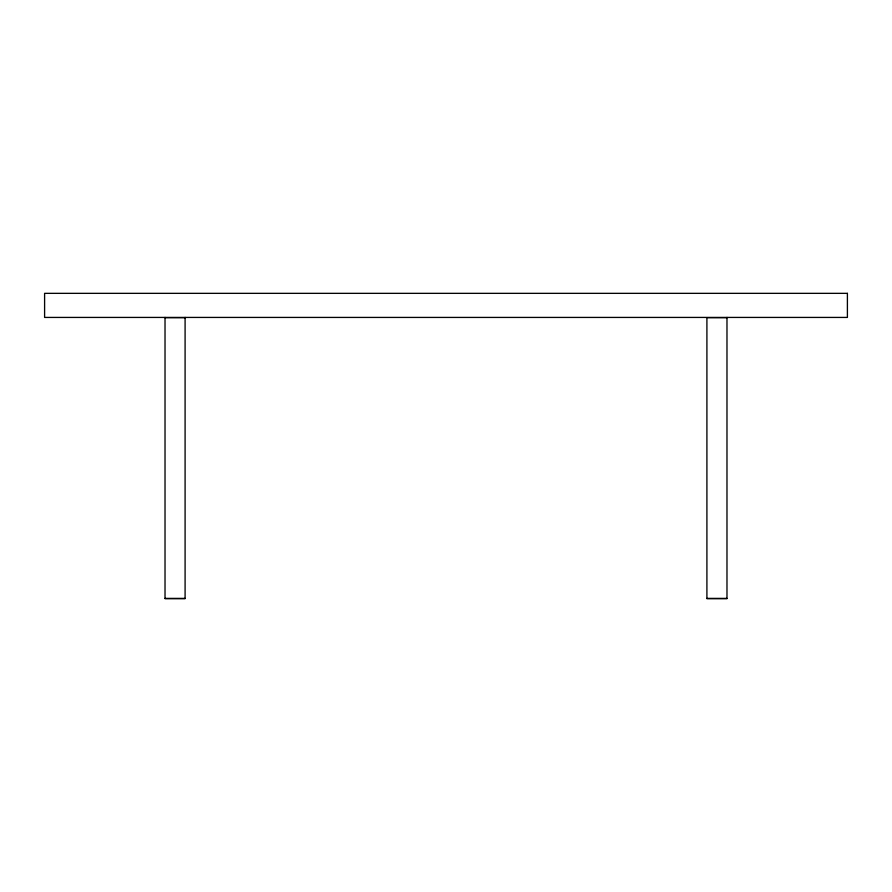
<?xml version="1.0" encoding="UTF-8"?>
<svg xmlns="http://www.w3.org/2000/svg" width="892" height="892" viewBox="0 0 892 892"><rect width="100%" height="100%" fill="white"/><g stroke="black" fill="none" stroke-linecap="round" stroke-linejoin="round"><path stroke-width="1.34" d="M165.02 317.675L185.09 317.675M726.98 317.675L706.91 317.675L706.91 598.655L726.98 598.655L726.98 317.429M165.02 598.409L185.09 598.409M706.91 598.409L726.98 598.409M185.09 317.429L185.09 598.655L165.02 598.655L165.02 317.429M847.4 293.345L44.6 293.345L44.6 317.429L847.4 317.429L847.4 293.345"/></g></svg>
